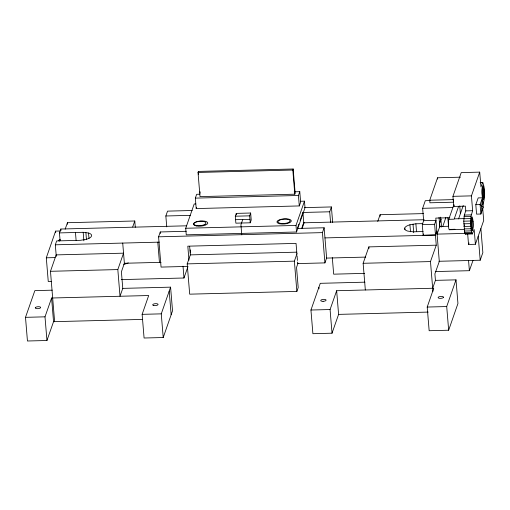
<?xml version="1.0" encoding="UTF-8"?>
<svg xmlns="http://www.w3.org/2000/svg" width="510" height="510" viewBox="0 0 510 510"><rect width="100%" height="100%" fill="white"/><g stroke="black" fill="none" stroke-linecap="round" stroke-linejoin="round"><path stroke-width="0.76" d="M467.638 233.548L468.537 244.456L475.397 244.277L474.179 229.474L472.356 233.95L465.496 234.122L464.718 232.694L463.762 221.187L464.31 215.073L465.777 210.885L465.394 206.155L453.766 206.448L452.944 196.337L461.225 172.603L479.712 172.131L480.943 186.902L482.785 182.427C485.31 189.388 485.259 197.925 482.728 204.982M472.356 233.95L471.227 230.871L470.628 223.635L470.902 216.489L472.636 210.706L471.431 195.865L479.712 172.131M422.815 223.622L415.88 223.782L409.932 224.782A11.105 3.959 -4.7 0 0 405.048 227.434L404.621 228.652A11.105 3.959 -4.7 0 0 407.732 231.094L413.075 231.814L423.083 231.534M56.278 256.447L55.322 244.806L56.655 240.924L80.376 240.325L86.324 239.324A11.105 3.959 -4.7 0 0 91.207 236.672L91.634 235.454A11.105 3.959 -4.7 0 0 88.53 233.013L83.181 232.299L59.453 232.911L60.091 240.669M440.933 219.3L439.601 223.182L439.92 227.058M442.795 226.408L445.893 217.458M54.615 321.651L50.477 271.301L56.151 254.898L123.547 253.17L117.823 269.573L120.016 296.265L122.77 288.38L121.405 271.785L124.376 263.268L122.719 243.072M432.671 288.258L435.432 280.366L456.004 279.856L457.942 303.507L448.66 330.219L429.152 330.716L427.208 307.052L433.742 288.233L336.651 290.719L330.078 309.538L332.023 333.202L312.891 333.693L310.947 310.023L320.274 283.324L364.943 282.17M51.427 281.392L48.252 281.475L46.302 257.811L55.59 231.113L60.276 230.992M132.696 226.956L134.78 220.989L67.435 222.711L65.165 229.162M187.1 266.418L161.064 267.087L158.578 236.812L160.274 231.961L186.265 231.291M166.738 226.854L165.846 215.985L167.541 211.134L192.2 210.502M122.77 288.38L170.582 287.155L172.527 310.813L163.213 337.524L144.081 338.015L142.137 314.345L148.697 295.526L51.599 298.012L45.001 316.831L46.945 340.501L27.444 340.999L25.5 317.335L34.846 290.636L52.256 290.171M198.027 172.45L198.384 171.424L293.173 169.001L295.162 193.169L294.805 194.189L200.009 196.618L198.027 172.45L292.816 170.028L293.173 169.001M294.225 191.805L299.778 191.658L300.632 202.1L299.3 205.932L196.203 208.571L195.343 198.122L196.675 194.297L199.85 194.221M300.498 201.265L304.47 201.163L305.005 207.723L296.533 231.999L186.252 234.823L185.716 228.263L194.189 203.987L195.776 203.949M196.203 208.571L196.65 207.29M163.213 337.524L161.262 313.854L170.582 287.155M298.044 263.096L296.539 267.406L298.197 287.583L296.858 291.427L189.688 294.168L187.195 263.88L190.345 254.879L189.643 246.349M121.272 279.608L183.976 278.001L187.992 266.5M235.301 216.208L236.283 213.39L250.646 213.021L251.22 219.982L250.238 222.8L235.875 223.17L235.301 216.208L249.664 215.838L250.646 213.021M242.766 219.504L240.924 224.795L241.746 234.836M299.3 205.932L298.439 195.489L299.778 191.658M296.533 231.999L295.991 225.445L304.47 201.163M297.598 227.721L298.866 224.094M300.129 220.46L302.921 212.472L329.702 211.79L331.392 206.939L304.349 207.627M301.659 228.569L303.737 222.564L302.921 212.472M302.054 228.62L304.119 222.711L303.635 222.723M296.858 291.427L294.372 261.152L296.992 253.642M297.585 262.038L297.712 263.587L324.921 262.892L322.435 232.617L324.124 227.766L297.343 228.448M324.921 262.892L326.617 258.041L324.124 227.766M332.023 333.202L338.595 314.383L336.651 290.719M365.332 289.986L363.133 263.294L368.864 246.891L436.26 245.17L435.432 235.078L436.809 231.196M377.751 221.423L380.097 214.71L423.67 213.594M436.853 230.998L435.476 234.944L423.153 235.263L422.28 224.623L423.651 220.683L422.637 208.316L425.295 200.691L430.07 200.57M429.732 200.22L453.422 199.614L453.632 202.19L429.943 202.795L429.732 200.22L437.567 177.78L460.46 177.193M423.153 235.263L423.612 233.943M435.476 234.944L434.603 224.311L435.98 220.365L423.651 220.683M439.512 223.38L440.889 219.434M439.014 217.305L439.767 226.497L437.108 234.115L465.573 233.389M453.766 205.001L448.768 219.319L454.129 219.185L458.535 206.563M453.766 206.448L454.282 204.963M458.586 218.879L463.252 205.517M475.804 204.701L478.182 197.899L482.466 197.791L483.244 207.226L480.866 214.028L476.582 214.136L475.804 204.701L480.095 204.593L483.244 207.226M448.66 330.219L446.709 306.548L456.004 279.856M468.537 244.456L469.053 242.97M475.397 244.277L483.703 220.473L482.677 208.01M438.925 261.279L480.197 260.221L482.855 252.603L480.879 228.569M46.945 340.501L53.544 321.683L51.599 298.012M435.266 271.569L469.391 270.695L473.031 260.317M432.933 291.414L430.478 261.573L436.26 245.17M59.453 232.911L60.83 229.028L186.666 225.809M465.496 234.122L465.872 233.816M480.503 182.491L482.785 182.427M480.12 182.765L482.409 182.708M195.343 198.122L298.439 195.489M452.944 196.337L471.431 195.865M422.637 208.316L452.88 207.538M165.846 215.985L190.268 215.36M465.777 210.885L472.636 210.706M235.588 219.689L249.951 219.319M464.31 215.073L471.17 214.901M464.043 216.661L470.902 216.489M449.814 217.732L435.789 218.089L439.295 261.464L434.896 273.864L435.432 280.366M303.252 222.577L303.737 222.564M454.499 218.841L463.985 218.599M303.393 222.819L424.237 219.727M463.851 218.745L470.711 218.573M303.144 224.317L303.558 224.304M185.716 228.263L295.991 225.445M463.762 221.187L470.615 221.008M422.28 224.623L434.603 224.311M463.768 223.813L470.628 223.635M439.767 226.497L448.462 226.274M463.883 226.453L470.736 226.274M464.087 228.92L470.947 228.741M158.578 236.812L322.435 232.617M454.958 229.27L449.597 229.411A5.419 0.79 88.5 0 1 448.449 225.662A5.419 0.79 88.5 0 1 448.959 218.981M449.406 229.749L464.431 229.366M464.374 231.043L471.227 230.871M464.718 232.694L471.578 232.515M465.101 233.739L471.96 233.567M55.322 244.806L159.356 242.135M324.921 237.909L435.432 235.078M46.302 257.811L55.01 257.588M190.345 254.879L296.718 252.163M124.376 263.268L161.02 262.331M326.343 258.098L365.753 257.091M187.195 263.88L294.372 261.152M50.477 271.301L117.823 269.573M363.133 263.294L430.478 261.573M364.625 273.373L333.674 274.17L332.31 257.607M25.5 317.335L45.001 316.831M142.137 314.345L161.262 313.854M310.947 310.023L330.078 309.538M427.208 307.052L446.709 306.548M53.544 321.683L142.704 319.4M338.595 314.383L428.272 312.088M478.221 236.187L480.197 260.221M459.759 205.919L460.396 213.684M447.825 217.694L448.532 226.332M437.567 177.78L437.676 179.067M440.704 217.158L441.577 227.065M415.88 223.782L416.517 231.546M413.011 224.107L413.712 232.643M409.932 224.782L410.505 231.776M404.8 228.047L404.927 229.596M380.097 214.71L380.224 216.278M368.864 246.891L368.991 248.446M331.392 206.939L332.673 222.462M329.702 211.79L330.595 222.66M318.897 287.264L319.024 288.838M292.816 170.028L294.805 194.189M296.941 254.273L296.049 243.404L187.808 246.177L188.955 260.151M297.069 255.829L297.457 260.483M249.664 215.838L250.238 222.8M236.283 213.39L236.41 214.933M198.384 171.424L198.639 174.547M200.047 191.696L200.175 193.252M190.204 249.862L190.459 252.966M183.007 266.169L183.976 278.001M169.205 291.095L171.15 314.753M160.274 231.961L160.401 233.51M157.788 242.173L159.451 262.369M134.78 220.989L135.297 227.269M88.53 233.013L88.976 238.444M85.878 232.477L86.451 239.464M83.181 232.299L83.882 240.835M75.461 232.515L76.098 240.28M67.435 222.711L67.562 224.279M60.83 229.028L60.958 230.584M55.59 231.113L55.724 232.694M468.556 260.444L469.391 270.695M464.342 226.089A6.968 1.02 88.5 0 1 464.272 224.904M59.453 241.064A2.709 0.969 -4.7 0 1 58.809 240.408L58.95 240.146A2.709 0.969 -4.7 0 1 60.333 239.496M128.271 262.867A8.083 2.881 -4.7 0 1 123.63 264.269M482.466 197.791L480.866 214.028L480.095 204.593L482.466 197.791M35.311 307.759L35.286 307.963A2.709 0.969 -4.7 0 0 39.315 308.435A2.709 0.969 -4.7 0 0 39.538 306.784A2.709 0.969 -4.7 0 0 35.317 307.708L35.311 307.759M443.47 297.311L443.356 297.515A2.709 0.969 -4.7 0 1 438.919 298.21A2.709 0.969 -4.7 0 1 439.849 296.539A2.709 0.969 -4.7 0 1 443.496 297.26L443.47 297.311M205.065 224.247L204.759 224.457A6.12 2.187 -4.7 0 1 194.272 224.731L193.857 224.209A6.12 2.187 -4.7 0 1 200.685 221.251A6.12 2.187 -4.7 0 1 205.555 223.909L205.065 224.247M289.202 222.092L288.896 222.309A6.12 2.187 -4.7 0 1 278.409 222.577L277.995 222.054A6.12 2.187 -4.7 0 1 284.822 219.096A6.12 2.187 -4.7 0 1 289.693 221.754L289.202 222.092M323.053 301.327L322.371 301.308A2.709 0.969 -4.6 0 1 321.561 299.759A2.709 0.969 -4.6 0 1 325.966 299.861A2.709 0.969 -4.6 0 1 323.053 301.327M473.038 221.64L472.878 219.995A6.968 1.02 88.5 0 0 471.527 217.483A6.968 1.02 88.5 0 0 471.202 225.917L471.361 227.556A6.968 1.02 88.5 0 0 472.713 230.074A6.968 1.02 88.5 0 0 473.038 221.64M483.977 191.409L483.85 189.669A6.968 1.02 88.5 0 0 482.53 185.946A6.968 1.02 88.5 0 0 482.026 193.787L482.148 195.521A6.968 1.02 88.5 0 0 483.474 199.244A6.968 1.02 88.5 0 0 483.977 191.409M482.301 189.216A5.419 0.79 88.5 0 0 483.015 197.95A5.419 0.79 88.5 0 0 483.69 190.625A5.419 0.79 88.5 0 0 482.301 189.216M471.418 220.397A5.419 0.79 88.5 0 0 472.132 229.13A5.419 0.79 88.5 0 0 472.808 221.805A5.419 0.79 88.5 0 0 471.418 220.397M196.267 225.924A7.204 2.569 -4.7 0 0 207.748 223.38A7.204 2.569 -4.7 0 0 197.855 221.385A7.204 2.569 -4.7 0 0 196.267 225.924M279.773 223.788A7.204 2.569 -4.7 0 0 291.255 221.244A7.204 2.569 -4.7 0 0 281.354 219.249A7.204 2.569 -4.7 0 0 279.773 223.788M153.739 305.528A2.709 0.969 -4.8 0 0 158.055 304.572A2.709 0.969 -4.8 0 0 154.332 303.82A2.709 0.969 -4.8 0 0 153.739 305.528"/></g></svg>
